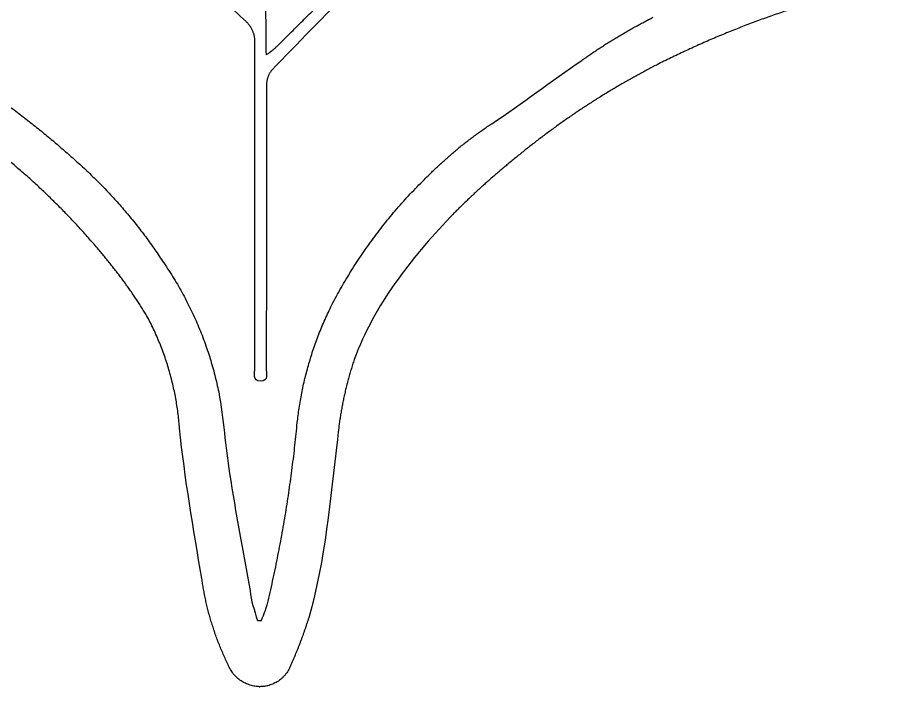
# Model space of a CAD drawing. Header units: millimetres. Extents: x -2315 to 326, y -226 to 400.
# Drawn here: x -1940.24 to -1930.99, y 3.36 to 10.52 of the extents above; entities that cross this region are included whole.
import ezdxf

# ---------------------------------------------------------------- set-up
doc = ezdxf.new("R2010")
doc.units = ezdxf.units.MM
doc.layers.add('Layer 03', color=5, linetype='Continuous', true_color=0x0000ff)

msp = doc.modelspace()

# ---------------------------------------------------------------- linework, layer by layer
at = {"layer": 'Layer 03'}
msp.add_line((-1937.6702, 4.0721), (-1937.6275, 4.0721), dxfattribs=at)
msp.add_line((-1937.6702, 4.0721), (-1937.6275, 4.0721), dxfattribs=at)
for points, degree in [([(-1937.5805, 13.4176), (-1937.5856, 11.8249), (-1937.5805, 10.239)], 2), ([(-1937.5805, 13.4176), (-1937.5856, 11.8249), (-1937.5805, 10.239)], 2), ([(-1937.4607, 10.2046), (-1936.3601, 11.3027), (-1935.2628, 12.4025)], 2), ([(-1937.4607, 10.2046), (-1936.3601, 11.3027), (-1935.2628, 12.4025)], 2), ([(-1937.7901, 10.4695), (-1937.9577, 10.6238), (-1938.1204, 10.7763), (-1938.2679, 10.9456)], 3), ([(-1937.7901, 10.4695), (-1937.9577, 10.6238), (-1938.1204, 10.7763), (-1938.2679, 10.9456)], 3), ([(-1936.6652, 10.8174), (-1936.9519, 10.5299), (-1937.2369, 10.2415), (-1937.5177, 9.949)], 3), ([(-1936.6652, 10.8174), (-1936.9519, 10.5299), (-1937.2369, 10.2415), (-1937.5177, 9.949)], 3), ([(-1937.697, 6.7695), (-1937.697, 8.5047), (-1937.697, 10.2398)], 2), ([(-1937.697, 6.7695), (-1937.697, 8.5047), (-1937.697, 10.2398)], 2), ([(-1937.5805, 10.239), (-1937.5805, 10.2071), (-1937.5805, 10.1745), (-1937.5747, 10.1149)], 3), ([(-1937.5805, 10.239), (-1937.5805, 10.2071), (-1937.5805, 10.1745), (-1937.5747, 10.1149)], 3), ([(-1935.1656, 9.379), (-1934.837, 9.5919), (-1934.5294, 9.8366), (-1934.2041, 10.0554)], 3), ([(-1935.1656, 9.379), (-1934.837, 9.5919), (-1934.5294, 9.8366), (-1934.2041, 10.0554)], 3), ([(-1937.5721, 9.7889), (-1937.5721, 8.783), (-1937.5721, 7.7771), (-1937.5763, 6.7712)], 3), ([(-1937.5721, 9.7889), (-1937.5721, 8.783), (-1937.5721, 7.7771), (-1937.5763, 6.7712)], 3), ([(-1935.6098, 8.3806), (-1936.0357, 7.9322), (-1936.4162, 7.4494), (-1936.635, 6.8592)], 3), ([(-1935.6098, 8.3806), (-1936.0357, 7.9322), (-1936.4162, 7.4494), (-1936.635, 6.8592)], 3), ([(-1937.6359, 6.627), (-1937.7255, 6.6262), (-1937.697, 6.7159), (-1937.697, 6.7695)], 3), ([(-1937.6359, 6.627), (-1937.7255, 6.6262), (-1937.697, 6.7159), (-1937.697, 6.7695)], 3), ([(-1937.5763, 6.7712), (-1937.5763, 6.7167), (-1937.5462, 6.6279), (-1937.6359, 6.627)], 3), ([(-1937.5763, 6.7712), (-1937.5763, 6.7167), (-1937.5462, 6.6279), (-1937.6359, 6.627)], 3), ([(-1938.0835, 6.513), (-1938.0298, 6.2255), (-1938.0131, 5.9313), (-1937.967, 5.6413)], 3), ([(-1938.0835, 6.513), (-1938.0298, 6.2255), (-1938.0131, 5.9313), (-1937.967, 5.6413)], 3), ([(-1938.2637, 4.5206), (-1938.3534, 5.0545), (-1938.4464, 5.5885), (-1938.5017, 6.1258)], 3), ([(-1938.2637, 4.5206), (-1938.3534, 5.0545), (-1938.4464, 5.5885), (-1938.5017, 6.1258)], 3), ([(-1936.8135, 6.0067), (-1936.8915, 5.368), (-1936.9426, 4.7234), (-1937.1212, 4.1014)], 3), ([(-1936.8135, 6.0067), (-1936.8915, 5.368), (-1936.9426, 4.7234), (-1937.1212, 4.1014)], 3), ([(-1937.967, 5.6413), (-1937.8999, 5.2222), (-1937.8245, 4.803), (-1937.7482, 4.3906)], 3), ([(-1937.967, 5.6413), (-1937.8999, 5.2222), (-1937.8245, 4.803), (-1937.7482, 4.3906)], 3), ([(-1937.7482, 4.3906), (-1937.739, 4.2842), (-1937.7004, 4.1794), (-1937.6702, 4.0721)], 3), ([(-1937.7482, 4.3906), (-1937.739, 4.2842), (-1937.7004, 4.1794), (-1937.6702, 4.0721)], 3)]:
    msp.add_open_spline(points, degree=degree, dxfattribs=at)
for points, weights in [([(-1930.9878, 10.8694), (-1932.2475, 10.5915), (-1933.3986, 10.0093)], [0.926355368142, 0.893418887675, 0.87538326268]), ([(-1930.9878, 10.8694), (-1932.2475, 10.5915), (-1933.3986, 10.0093)], [0.926355368142, 0.893418887675, 0.87538326268]), ([(-1937.6965, 10.2576), (-1937.6965, 10.3842), (-1937.7901, 10.4695)], [1, 0.845341641873, 0.85401385067]), ([(-1937.6965, 10.2576), (-1937.6965, 10.3842), (-1937.7901, 10.4695)], [1, 0.845341641873, 0.85401385067]), ([(-1934.2041, 10.0554), (-1933.84, 10.3142), (-1933.4413, 10.5156)], [0.859573452805, 0.865031314529, 0.875437340168]), ([(-1934.2041, 10.0554), (-1933.84, 10.3142), (-1933.4413, 10.5156)], [0.859573452805, 0.865031314529, 0.875437340168]), ([(-1941.6485, 10.4092), (-1940.5079, 9.8019), (-1939.5529, 8.9314)], [0.872546060525, 0.856496863322, 0.854009568252]), ([(-1941.6485, 10.4092), (-1940.5079, 9.8019), (-1939.5529, 8.9314)], [0.872546060525, 0.856496863322, 0.854009568252]), ([(-1937.697, 10.2398), (-1937.6965, 10.2487), (-1937.6965, 10.2576)], [0.97572130908, 0.98731092287, 1]), ([(-1937.697, 10.2398), (-1937.6965, 10.2487), (-1937.6965, 10.2576)], [0.97572130908, 0.98731092287, 1]), ([(-1937.5747, 10.1149), (-1937.5153, 10.1568), (-1937.4607, 10.2046)], [0.859774716253, 0.856003680549, 0.854518445502]), ([(-1937.5747, 10.1149), (-1937.5153, 10.1568), (-1937.4607, 10.2046)], [0.859774716253, 0.856003680549, 0.854518445502]), ([(-1933.3986, 10.0093), (-1934.2503, 9.5726), (-1934.982, 8.9557)], [0.874615935819, 0.859246926953, 0.85509244278]), ([(-1933.3986, 10.0093), (-1934.2503, 9.5726), (-1934.982, 8.9557)], [0.874615935819, 0.859246926953, 0.85509244278]), ([(-1939.3668, 8.0344), (-1940.1373, 8.9452), (-1941.1472, 9.5801)], [0.855032487394, 0.849555285894, 0.864360554249]), ([(-1939.3668, 8.0344), (-1940.1373, 8.9452), (-1941.1472, 9.5801)], [0.855032487394, 0.849555285894, 0.864360554249]), ([(-1935.868, 8.7997), (-1935.5477, 9.1268), (-1935.1656, 9.379)], [0.853576757762, 0.853100428981, 0.86233383898]), ([(-1935.868, 8.7997), (-1935.5477, 9.1268), (-1935.1656, 9.379)], [0.853576757762, 0.853100428981, 0.86233383898]), ([(-1939.5529, 8.9314), (-1939.0534, 8.4773), (-1938.6845, 7.9121)], [0.854038528437, 0.851437728829, 0.862779685264]), ([(-1939.5529, 8.9314), (-1939.0534, 8.4773), (-1938.6845, 7.9121)], [0.854038528437, 0.851437728829, 0.862779685264]), ([(-1934.982, 8.9557), (-1935.3115, 8.6852), (-1935.6098, 8.3806)], [0.855610704382, 0.853336275505, 0.853576303462]), ([(-1934.982, 8.9557), (-1935.3115, 8.6852), (-1935.6098, 8.3806)], [0.855610704382, 0.853336275505, 0.853576303462]), ([(-1936.8739, 7.4426), (-1936.4808, 8.2026), (-1935.868, 8.7997)], [0.874121091866, 0.852699093511, 0.853588874554]), ([(-1936.8739, 7.4426), (-1936.4808, 8.2026), (-1935.868, 8.7997)], [0.874121091866, 0.852699093511, 0.853588874554]), ([(-1938.8538, 7.3312), (-1939.0816, 7.7038), (-1939.3668, 8.0344)], [0.865620188928, 0.857294061783, 0.854712987411]), ([(-1938.8538, 7.3312), (-1939.0816, 7.7038), (-1939.3668, 8.0344)], [0.865620188928, 0.857294061783, 0.854712987411]), ([(-1938.6845, 7.9121), (-1938.2395, 7.2746), (-1938.0835, 6.513)], [0.860193883442, 0.876156206675, 0.930488537795]), ([(-1938.6845, 7.9121), (-1938.2395, 7.2746), (-1938.0835, 6.513)], [0.860193883442, 0.876156206675, 0.930488537795]), ([(-1937.2436, 6.1853), (-1937.1722, 6.8473), (-1936.8739, 7.4426)], [0.959704543846, 0.902259302743, 0.875901389703]), ([(-1937.2436, 6.1853), (-1937.1722, 6.8473), (-1936.8739, 7.4426)], [0.959704543846, 0.902259302743, 0.875901389703]), ([(-1938.5017, 6.1258), (-1938.5484, 6.7662), (-1938.8538, 7.3312)], [0.971794548438, 0.899918355456, 0.871734115528]), ([(-1938.5017, 6.1258), (-1938.5484, 6.7662), (-1938.8538, 7.3312)], [0.971794548438, 0.899918355456, 0.871734115528]), ([(-1936.635, 6.8592), (-1936.7746, 6.4435), (-1936.8135, 6.0067)], [0.900625775273, 0.926332676623, 0.966078483832]), ([(-1936.635, 6.8592), (-1936.7746, 6.4435), (-1936.8135, 6.0067)], [0.900625775273, 0.926332676623, 0.966078483832]), ([(-1937.5621, 4.2481), (-1937.3355, 5.2057), (-1937.2436, 6.1853)], [0.922306192662, 0.940853172529, 0.964403446107]), ([(-1937.5621, 4.2481), (-1937.3355, 5.2057), (-1937.2436, 6.1853)], [0.922306192662, 0.940853172529, 0.964403446107]), ([(-1937.982, 3.5985), (-1938.1959, 4.0372), (-1938.2637, 4.5206)], [0.877504336852, 0.901407934757, 0.949167875818]), ([(-1937.982, 3.5985), (-1938.1959, 4.0372), (-1938.2637, 4.5206)], [0.877504336852, 0.901407934757, 0.949167875818]), ([(-1937.6275, 4.0721), (-1937.5899, 4.1583), (-1937.5621, 4.2481)], [0.88426345112, 0.893570062346, 0.905697020098]), ([(-1937.6275, 4.0721), (-1937.5899, 4.1583), (-1937.5621, 4.2481)], [0.88426345112, 0.893570062346, 0.905697020098]), ([(-1937.1212, 4.1014), (-1937.2016, 3.8444), (-1937.3115, 3.5985)], [0.905176557534, 0.892307815893, 0.882647023729]), ([(-1937.1212, 4.1014), (-1937.2016, 3.8444), (-1937.3115, 3.5985)], [0.905176557534, 0.892307815893, 0.882647023729]), ([(-1937.6468, 3.3646), (-1937.8917, 3.3707), (-1937.982, 3.5985)], [0.990011976426, 0.782943813978, 0.890089840677]), ([(-1937.6468, 3.3646), (-1937.8917, 3.3707), (-1937.982, 3.5985)], [0.990011976426, 0.782943813978, 0.890089840677])]:
    msp.add_rational_spline(points, weights, degree=2, dxfattribs=at)
for points, weights, knots in [([(-1937.5177, 9.949), (-1937.5722, 9.8803), (-1937.5722, 9.7926), (-1937.5722, 9.7907), (-1937.5721, 9.7889)], [0.856353802711, 0.873804584623, 1, 0.996918395637, 0.993901635967], [2.4648023, 2.4648023, 2.4648023, 3.1415927, 3.1415927, 3.1581194, 3.1581194, 3.1581194]), ([(-1937.5177, 9.949), (-1937.5722, 9.8803), (-1937.5722, 9.7926), (-1937.5722, 9.7907), (-1937.5721, 9.7889)], [0.856353802711, 0.873804584623, 1, 0.996918395637, 0.993901635967], [2.4648023, 2.4648023, 2.4648023, 3.1415927, 3.1415927, 3.1581194, 3.1581194, 3.1581194]), ([(-1937.3115, 3.5985), (-1937.3952, 3.3646), (-1937.6437, 3.3646), (-1937.6452, 3.3646), (-1937.6468, 3.3646)], [0.896516845161, 0.774232193869, 1, 0.998200310853, 0.99642273817], [-5.923189, -5.923189, -5.923189, -4.712389, -4.712389, -4.702737, -4.702737, -4.702737]), ([(-1937.3115, 3.5985), (-1937.3952, 3.3646), (-1937.6437, 3.3646), (-1937.6452, 3.3646), (-1937.6468, 3.3646)], [0.896516845161, 0.774232193869, 1, 0.998200310853, 0.99642273817], [-5.923189, -5.923189, -5.923189, -4.712389, -4.712389, -4.702737, -4.702737, -4.702737])]:
    msp.add_rational_spline(points, weights, degree=2, knots=knots, dxfattribs=at)

doc.saveas('drawing.dxf')
